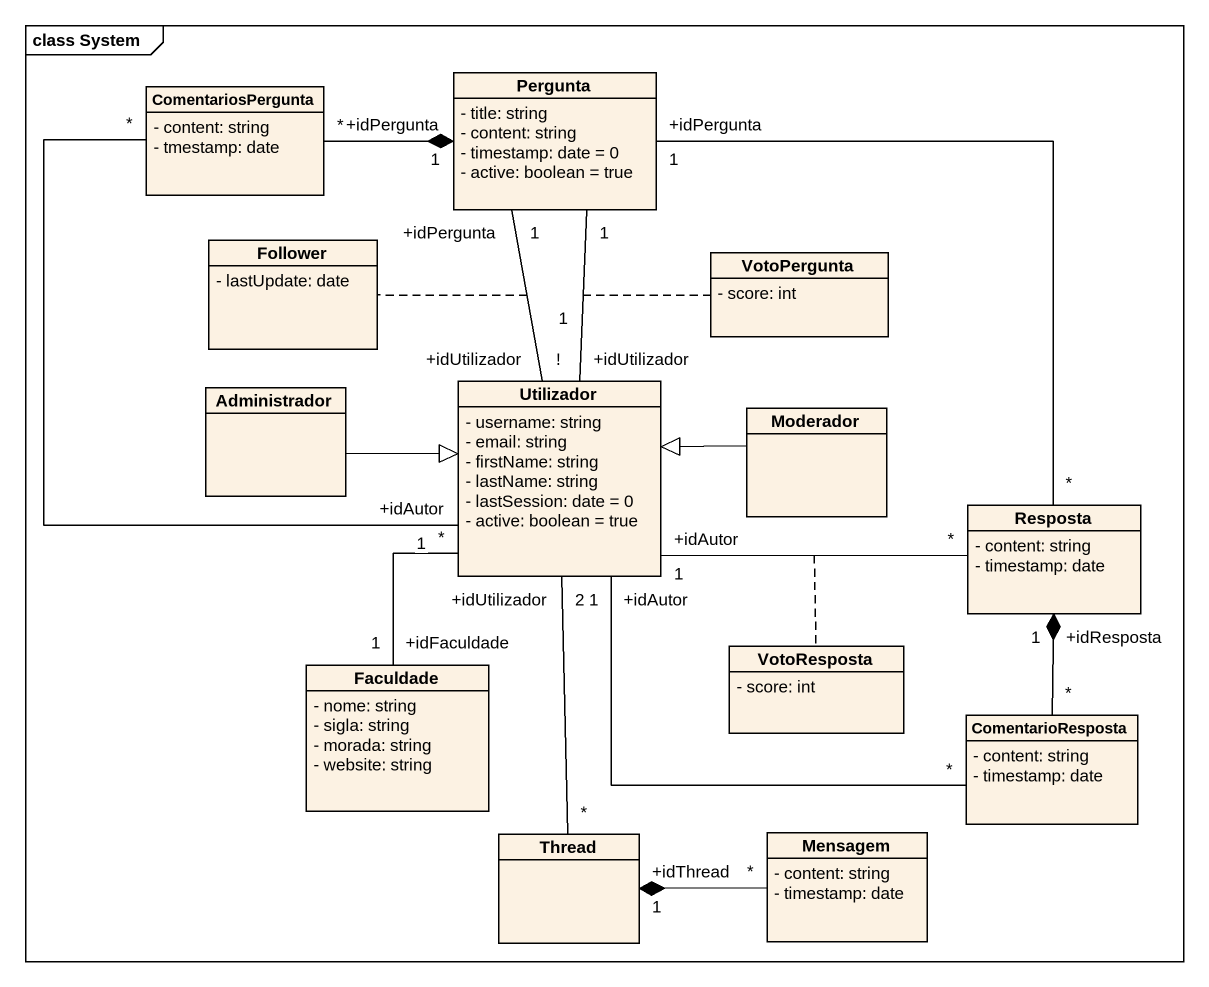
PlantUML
@startuml
mainframe class System
hide circle
hide empty members
skinparam classAttributeIconSize 0
class ComentariosPergunta {
  - content: string
  - tmestamp: date
}
class Pergunta {
  - title: string
  - content: string
  - timestamp: date = 0
  - active: boolean = true
}
class Follower {
  - lastUpdate: date
}
class VotoPergunta {
  - score: int
}
class Administrador
class Utilizador {
  - username: string
  - email: string
  - firstName: string
  - lastName: string
  - lastSession: date = 0
  - active: boolean = true
}
class Moderador
class Resposta {
  - content: string
  - timestamp: date
}
class VotoResposta {
  - score: int
}
class Faculdade {
  - nome: string
  - sigla: string
  - morada: string
  - website: string
}
class ComentarioResposta {
  - content: string
  - timestamp: date
}
class Thread
class Mensagem {
  - content: string
  - timestamp: date
}
ComentariosPergunta "*" -right-* "+idPergunta\n1" Pergunta
ComentariosPergunta "*" -- "+idAutor\n1" Utilizador
Pergunta "+idPergunta\n1" -- "+idUtilizador\n!" Utilizador
(Pergunta, Utilizador) .. Follower
Pergunta "1" -- "+idUtilizador\n1" Utilizador
(Pergunta, Utilizador) .. VotoPergunta
Pergunta "+idPergunta\n1" -- "*" Resposta
Administrador -right-|> Utilizador
Utilizador "+idAutor\n1" -right- "*" Resposta
(Utilizador, Resposta) .. VotoResposta
Utilizador "+idAutor\n1" -right- "*" ComentarioResposta
Moderador -left-|> Utilizador
Faculdade "+idFaculdade\n1" -up- "*" Utilizador
ComentarioResposta "*" -up-* "+idResposta\n1" Resposta
Thread "*" -up- "+idUtilizador\n2" Utilizador
Mensagem "*" -left-* "+idThread\n1" Thread
@enduml
